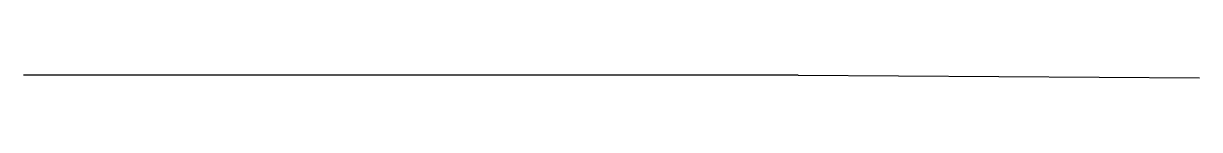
# Model space of a CAD drawing. Header units: inches. Extents: x 19.5 to 77.6, y 61.3 to 61.5.
import ezdxf

# ---------------------------------------------------------------- set-up
doc = ezdxf.new("R2010")
doc.units = ezdxf.units.IN
doc.header["$MEASUREMENT"] = 0

msp = doc.modelspace()

# ---------------------------------------------------------------- linework, layer by layer
for q in [(19.458, 61.467), (77.605, 61.348)]:
    msp.add_line((57.761, 61.467), q)

doc.saveas('drawing.dxf')
